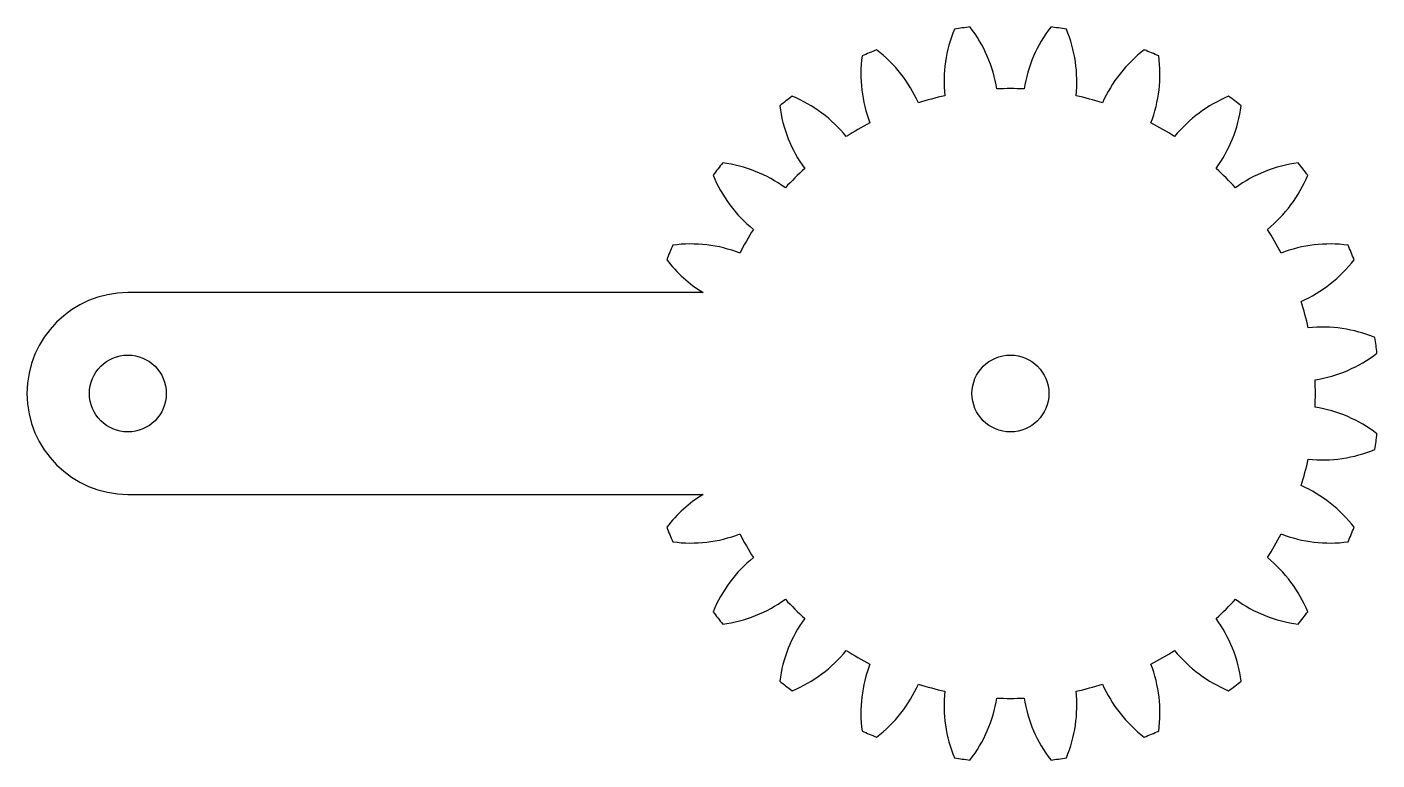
# Model space of a CAD drawing. Extents: x -39 to 14.5, y -14.5 to 14.5.
import ezdxf

# ---------------------------------------------------------------- set-up
doc = ezdxf.new("R2010")
doc.units = 0
doc.layers.get('0').update_dxf_attribs({"linetype": 'CONTINUOUS'})

msp = doc.modelspace()

# ---------------------------------------------------------------- linework, layer by layer
at = {"color": 7, "linetype": 'CONTINUOUS'}
for p, q in [((-12.188, 4), (-35, 4)), ((-35, -4), (-12.188, -4))]:
    msp.add_line(p, q, dxfattribs=at)
for centre in [(-35, 0), (0, 0)]:
    msp.add_circle(centre, 1.525, dxfattribs=at)
for centre, radius, start, end in [((2.767, 12.38), 5.4, 157.3965, 186.0693), ((0, 0), 14.625, 96.2773, 98.7227), ((-5.877, 11.242), 5.4, 8.9307, 37.6035), ((5.877, 11.242), 5.4, 142.3965, 171.0693), ((0, 0), 14.625, 81.2773, 83.7227), ((-2.767, 12.38), 5.4, 353.9307, 22.6035), ((-0.531, 12.675), 5.4, 172.3965, 201.0693), ((0, 0), 14.625, 111.2773, 113.7227), ((-8.587, 9.338), 5.4, 23.9307, 52.6035), ((8.587, 9.338), 5.4, 127.3965, 156.0693), ((0, 0), 14.625, 66.2773, 68.7227), ((0.531, 12.675), 5.4, 338.9307, 7.6035), ((0, 0), 14.625, 126.2773, 128.7227), ((-10.711, 6.797), 5.4, 38.9307, 67.6035), ((0, 0), 12.093, 102.4277, 107.5723), ((0, 0), 12.093, 87.4277, 92.5723), ((0, 0), 12.093, 72.4277, 77.5723), ((10.711, 6.797), 5.4, 112.3965, 141.0693), ((0, 0), 14.625, 51.2773, 53.7227), ((-3.794, 12.105), 5.4, 187.3965, 216.0693), ((3.794, 12.105), 5.4, 323.9307, 352.6035), ((0, 0), 12.093, 117.4277, 122.5723), ((0, 0), 12.093, 57.4277, 62.5723), ((0, 0), 14.625, 141.2773, 143.7227), ((-12.105, 3.794), 5.4, 53.9307, 82.6035), ((12.105, 3.794), 5.4, 97.3965, 126.0693), ((0, 0), 14.625, 36.2773, 38.7227), ((-6.797, 10.711), 5.4, 202.3965, 231.0693), ((0, 0), 12.093, 132.4277, 137.5723), ((0, 0), 12.093, 42.4277, 47.5723), ((6.797, 10.711), 5.4, 308.9307, 337.6035), ((0, 0), 12.093, 147.4277, 152.5723), ((0, 0), 12.093, 27.4277, 32.5723), ((-12.675, 0.531), 5.4, 68.9307, 97.6035), ((12.675, 0.531), 5.4, 82.3965, 111.0693), ((0, 0), 14.625, 156.2773, 158.7227), ((0, 0), 14.625, 21.2773, 23.7227), ((-9.338, 8.587), 5.4, 217.3965, 238.1454), ((9.338, 8.587), 5.4, 293.9307, 322.6035), ((-35, 0), 4, 90, 270), ((0, 0), 12.093, 12.4277, 17.5723), ((12.38, -2.767), 5.4, 67.3965, 96.0693), ((0, 0), 14.625, 6.2773, 8.7227), ((11.242, 5.877), 5.4, 278.9307, 307.6035), ((0, 0), 12.093, 357.4277, 2.5723), ((11.242, -5.877), 5.4, 52.3965, 81.0693), ((0, 0), 14.625, 351.2773, 353.7227), ((0, 0), 12.093, 342.4277, 347.5723), ((12.38, 2.767), 5.4, 263.9307, 292.6035), ((9.338, -8.587), 5.4, 37.3965, 66.0693), ((-9.338, -8.587), 5.4, 121.8546, 142.6035), ((0, 0), 14.625, 201.2773, 203.7227), ((0, 0), 14.625, 336.2773, 338.7227), ((-12.675, -0.531), 5.4, 262.3965, 291.0693), ((0, 0), 12.093, 207.4277, 212.5723), ((0, 0), 12.093, 327.4277, 332.5723), ((12.675, -0.531), 5.4, 248.9307, 277.6035), ((-6.797, -10.711), 5.4, 128.9307, 157.6035), ((6.797, -10.711), 5.4, 22.3965, 51.0693), ((-12.105, -3.794), 5.4, 277.3965, 306.0693), ((0, 0), 12.093, 222.4277, 227.5723), ((0, 0), 12.093, 312.4277, 317.5723), ((12.105, -3.794), 5.4, 233.9307, 262.6035), ((0, 0), 14.625, 216.2773, 218.7227), ((-3.794, -12.105), 5.4, 143.9307, 172.6035), ((3.794, -12.105), 5.4, 7.3965, 36.0693), ((0, 0), 14.625, 321.2773, 323.7227), ((-10.711, -6.797), 5.4, 292.3965, 321.0693), ((0, 0), 12.093, 237.4277, 242.5723), ((0, 0), 12.093, 297.4277, 302.5723), ((10.711, -6.797), 5.4, 218.9307, 247.6035), ((-0.531, -12.675), 5.4, 158.9307, 187.6035), ((0.531, -12.675), 5.4, 352.3965, 21.0693), ((0, 0), 14.625, 231.2773, 233.7227), ((-8.587, -9.338), 5.4, 307.3965, 336.0693), ((0, 0), 12.093, 252.4277, 257.5723), ((0, 0), 12.093, 282.4277, 287.5723), ((8.587, -9.338), 5.4, 203.9307, 232.6035), ((0, 0), 14.625, 306.2773, 308.7227), ((2.767, -12.38), 5.4, 173.9307, 202.6035), ((-5.877, -11.242), 5.4, 322.3965, 351.0693), ((0, 0), 12.093, 267.4277, 272.5723), ((5.877, -11.242), 5.4, 188.9307, 217.6035), ((-2.767, -12.38), 5.4, 337.3965, 6.0693), ((0, 0), 14.625, 246.2773, 248.7227), ((0, 0), 14.625, 291.2773, 293.7227), ((0, 0), 14.625, 261.2773, 263.7227), ((0, 0), 14.625, 276.2773, 278.7227)]:
    msp.add_arc(centre, radius, start, end, dxfattribs=at)

doc.saveas('drawing.dxf')
